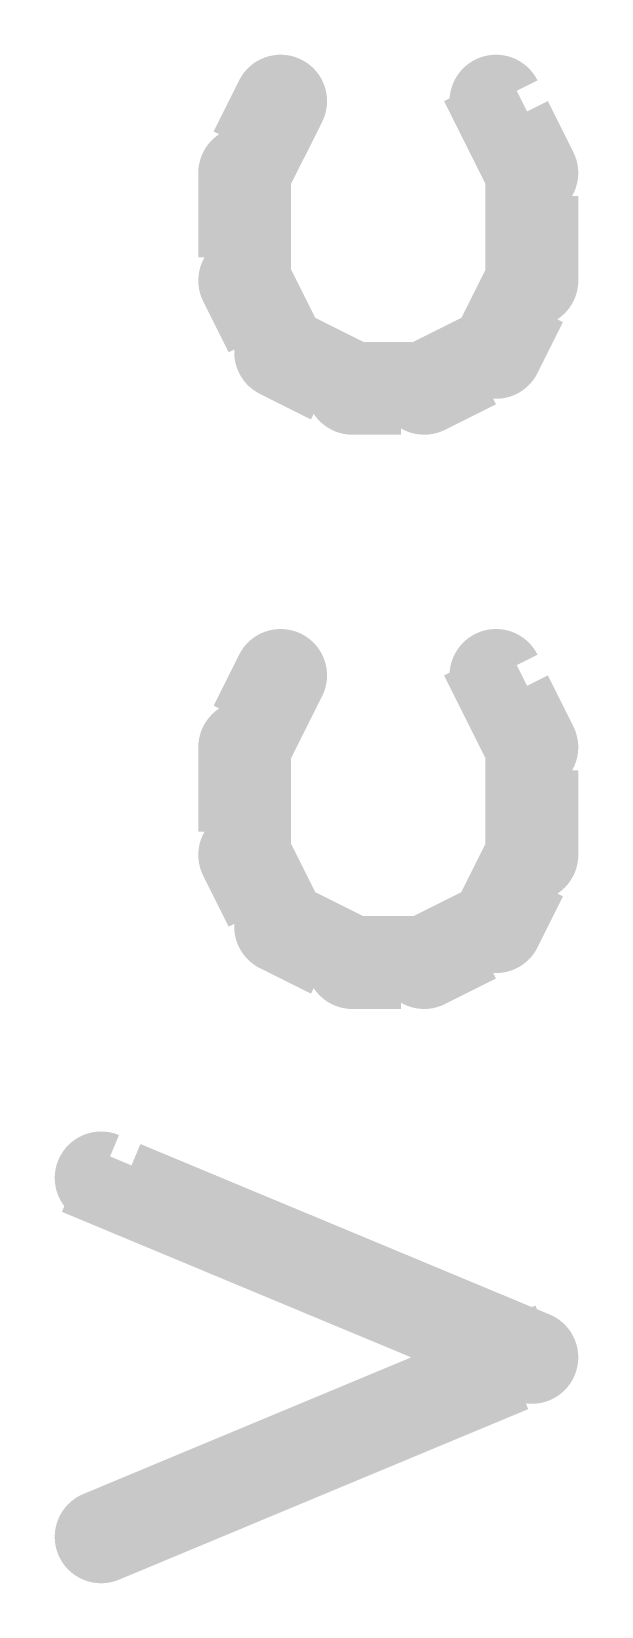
# Model space of a CAD drawing. Extents: x 1.5 to 98, y 12 to 104.4.
# Drawn here: x 19.635 to 20.727, y 77.467 to 80.483 of the extents above; entities that cross this region are included whole.
import ezdxf

# ---------------------------------------------------------------- set-up
doc = ezdxf.new("R2010")
doc.units = 0
doc.layers.add('TOP_SILKSCREEN', color=1, linetype='CONTINUOUS')

msp = doc.modelspace()

# ---------------------------------------------------------------- linework, layer by layer
at = {"layer": 'TOP_SILKSCREEN', "color": 135}
for points in [[(20.1523, 80.3301, 0.0889, 0.0889, 1), (20.0727, 80.3699, 0, 0, 0), (20.1125, 80.35, 0, 0, 0), (20.1125, 80.35, 0.1778, 0.1778, 0), (20.0437, 80.2125, 0.1778, 0.1778, 0), (20.0437, 80.2125, 0, 0, 0), (20.0437, 80.2125, 0.0889, 0.0889, 0), (20.0039, 80.2324, 0.0889, 0.0889, 1), (20.0835, 80.1926, 0, 0, 0)], [(20.5539, 80.1926, 0.0889, 0.0889, 1), (20.6335, 80.2324, 0, 0, 0), (20.5937, 80.2125, 0, 0, 0), (20.5937, 80.2125, 0.1778, 0.1778, 0), (20.525, 80.35, 0.1778, 0.1778, 0), (20.525, 80.35, 0, 0, 0), (20.525, 80.35, 0.0889, 0.0889, 0), (20.5648, 80.3699, 0.0889, 0.0889, 1), (20.4852, 80.3301, 0, 0, 0)], [(20.0882, 80.2125, 0.0889, 0.0889, 1), (19.9992, 80.2125, 0, 0, 0), (20.0437, 80.2125, 0, 0, 0), (20.0437, 80.2125, 0.1778, 0.1778, 0), (20.0437, 80.0063, 0.1778, 0.1778, 0), (20.0437, 80.0063, 0, 0, 0), (20.0437, 80.0063, 0.0889, 0.0889, 0), (19.9992, 80.0063, 0.0889, 0.0889, 1), (20.0882, 80.0063, 0, 0, 0)], [(20.5492, 80.0063, 0.0889, 0.0889, 1), (20.6382, 80.0063, 0, 0, 0), (20.5937, 80.0063, 0, 0, 0), (20.5937, 80.0063, 0.1778, 0.1778, 0), (20.5937, 80.2125, 0.1778, 0.1778, 0), (20.5937, 80.2125, 0, 0, 0), (20.5937, 80.2125, 0.0889, 0.0889, 0), (20.6382, 80.2125, 0.0889, 0.0889, 1), (20.5492, 80.2125, 0, 0, 0)], [(20.0835, 80.0262, 0.0889, 0.0889, 1), (20.0039, 79.9864, 0, 0, 0), (20.0437, 80.0063, 0, 0, 0), (20.0437, 80.0063, 0.1778, 0.1778, 0), (20.1125, 79.8688, 0.1778, 0.1778, 0), (20.1125, 79.8688, 0, 0, 0), (20.1125, 79.8688, 0.0889, 0.0889, 0), (20.0727, 79.8489, 0.0889, 0.0889, 1), (20.1523, 79.8887, 0, 0, 0)], [(20.4852, 79.8887, 0.0889, 0.0889, 1), (20.5648, 79.8489, 0, 0, 0), (20.525, 79.8688, 0, 0, 0), (20.525, 79.8688, 0.1778, 0.1778, 0), (20.5937, 80.0063, 0.1778, 0.1778, 0), (20.5937, 80.0063, 0, 0, 0), (20.5937, 80.0063, 0.0889, 0.0889, 0), (20.6335, 79.9864, 0.0889, 0.0889, 1), (20.5539, 80.0262, 0, 0, 0)], [(20.1324, 79.9086, 0.0889, 0.0889, 1), (20.0926, 79.829, 0, 0, 0), (20.1125, 79.8688, 0, 0, 0), (20.1125, 79.8688, 0.1778, 0.1778, 0), (20.25, 79.8, 0.1778, 0.1778, 0), (20.25, 79.8, 0, 0, 0), (20.25, 79.8, 0.0889, 0.0889, 0), (20.2301, 79.7602, 0.0889, 0.0889, 1), (20.2699, 79.8398, 0, 0, 0)], [(20.3676, 79.8398, 0.0889, 0.0889, 1), (20.4074, 79.7602, 0, 0, 0), (20.3875, 79.8, 0, 0, 0), (20.3875, 79.8, 0.1778, 0.1778, 0), (20.525, 79.8688, 0.1778, 0.1778, 0), (20.525, 79.8688, 0, 0, 0), (20.525, 79.8688, 0.0889, 0.0889, 0), (20.5449, 79.829, 0.0889, 0.0889, 1), (20.5051, 79.9086, 0, 0, 0)], [(20.25, 79.8445, 0.0889, 0.0889, 1), (20.25, 79.7555, 0, 0, 0), (20.25, 79.8, 0, 0, 0), (20.25, 79.8, 0.1778, 0.1778, 0), (20.3875, 79.8, 0.1778, 0.1778, 0), (20.3875, 79.8, 0, 0, 0), (20.3875, 79.8, 0.0889, 0.0889, 0), (20.3875, 79.7555, 0.0889, 0.0889, 1), (20.3875, 79.8445, 0, 0, 0)], [(20.1523, 79.2301, 0.0889, 0.0889, 1), (20.0727, 79.2699, 0, 0, 0), (20.1125, 79.25, 0, 0, 0), (20.1125, 79.25, 0.1778, 0.1778, 0), (20.0437, 79.1125, 0.1778, 0.1778, 0), (20.0437, 79.1125, 0, 0, 0), (20.0437, 79.1125, 0.0889, 0.0889, 0), (20.0039, 79.1324, 0.0889, 0.0889, 1), (20.0835, 79.0926, 0, 0, 0)], [(20.5539, 79.0926, 0.0889, 0.0889, 1), (20.6335, 79.1324, 0, 0, 0), (20.5937, 79.1125, 0, 0, 0), (20.5937, 79.1125, 0.1778, 0.1778, 0), (20.525, 79.25, 0.1778, 0.1778, 0), (20.525, 79.25, 0, 0, 0), (20.525, 79.25, 0.0889, 0.0889, 0), (20.5648, 79.2699, 0.0889, 0.0889, 1), (20.4852, 79.2301, 0, 0, 0)], [(20.0882, 79.1125, 0.0889, 0.0889, 1), (19.9992, 79.1125, 0, 0, 0), (20.0437, 79.1125, 0, 0, 0), (20.0437, 79.1125, 0.1778, 0.1778, 0), (20.0437, 78.9063, 0.1778, 0.1778, 0), (20.0437, 78.9063, 0, 0, 0), (20.0437, 78.9063, 0.0889, 0.0889, 0), (19.9992, 78.9063, 0.0889, 0.0889, 1), (20.0882, 78.9063, 0, 0, 0)], [(20.5492, 78.9063, 0.0889, 0.0889, 1), (20.6382, 78.9063, 0, 0, 0), (20.5937, 78.9063, 0, 0, 0), (20.5937, 78.9063, 0.1778, 0.1778, 0), (20.5937, 79.1125, 0.1778, 0.1778, 0), (20.5937, 79.1125, 0, 0, 0), (20.5937, 79.1125, 0.0889, 0.0889, 0), (20.6382, 79.1125, 0.0889, 0.0889, 1), (20.5492, 79.1125, 0, 0, 0)], [(20.0835, 78.9262, 0.0889, 0.0889, 1), (20.0039, 78.8864, 0, 0, 0), (20.0437, 78.9063, 0, 0, 0), (20.0437, 78.9063, 0.1778, 0.1778, 0), (20.1125, 78.7688, 0.1778, 0.1778, 0), (20.1125, 78.7688, 0, 0, 0), (20.1125, 78.7688, 0.0889, 0.0889, 0), (20.0727, 78.7489, 0.0889, 0.0889, 1), (20.1523, 78.7887, 0, 0, 0)], [(20.4852, 78.7887, 0.0889, 0.0889, 1), (20.5648, 78.7489, 0, 0, 0), (20.525, 78.7688, 0, 0, 0), (20.525, 78.7688, 0.1778, 0.1778, 0), (20.5937, 78.9063, 0.1778, 0.1778, 0), (20.5937, 78.9063, 0, 0, 0), (20.5937, 78.9063, 0.0889, 0.0889, 0), (20.6335, 78.8864, 0.0889, 0.0889, 1), (20.5539, 78.9262, 0, 0, 0)], [(20.1324, 78.8086, 0.0889, 0.0889, 1), (20.0926, 78.729, 0, 0, 0), (20.1125, 78.7688, 0, 0, 0), (20.1125, 78.7688, 0.1778, 0.1778, 0), (20.25, 78.7, 0.1778, 0.1778, 0), (20.25, 78.7, 0, 0, 0), (20.25, 78.7, 0.0889, 0.0889, 0), (20.2301, 78.6602, 0.0889, 0.0889, 1), (20.2699, 78.7398, 0, 0, 0)], [(20.3676, 78.7398, 0.0889, 0.0889, 1), (20.4074, 78.6602, 0, 0, 0), (20.3875, 78.7, 0, 0, 0), (20.3875, 78.7, 0.1778, 0.1778, 0), (20.525, 78.7688, 0.1778, 0.1778, 0), (20.525, 78.7688, 0, 0, 0), (20.525, 78.7688, 0.0889, 0.0889, 0), (20.5449, 78.729, 0.0889, 0.0889, 1), (20.5051, 78.8086, 0, 0, 0)], [(20.25, 78.7445, 0.0889, 0.0889, 1), (20.25, 78.6555, 0, 0, 0), (20.25, 78.7, 0, 0, 0), (20.25, 78.7, 0.1778, 0.1778, 0), (20.3875, 78.7, 0.1778, 0.1778, 0), (20.3875, 78.7, 0, 0, 0), (20.3875, 78.7, 0.0889, 0.0889, 0), (20.3875, 78.6555, 0.0889, 0.0889, 1), (20.3875, 78.7445, 0, 0, 0)], [(20.5766, 77.9027, 0.0889, 0.0889, 1), (20.6108, 77.9849, 0, 0, 0), (20.5937, 77.9438, 0, 0, 0), (20.5937, 77.9438, 0.1778, 0.1778, 0), (19.7687, 78.2875, 0.1778, 0.1778, 0), (19.7687, 78.2875, 0, 0, 0), (19.7687, 78.2875, 0.0889, 0.0889, 0), (19.7858, 78.3286, 0.0889, 0.0889, 1), (19.7516, 78.2464, 0, 0, 0)], [(19.7516, 77.6411, 0.0889, 0.0889, 1), (19.7858, 77.5589, 0, 0, 0), (19.7687, 77.6, 0, 0, 0), (19.7687, 77.6, 0.1778, 0.1778, 0), (20.5937, 77.9438, 0.1778, 0.1778, 0), (20.5937, 77.9438, 0, 0, 0), (20.5937, 77.9438, 0.0889, 0.0889, 0), (20.6108, 77.9027, 0.0889, 0.0889, 1), (20.5766, 77.9849, 0, 0, 0)]]:
    msp.add_lwpolyline(points, format="xyseb", dxfattribs=at)

doc.saveas('drawing.dxf')
